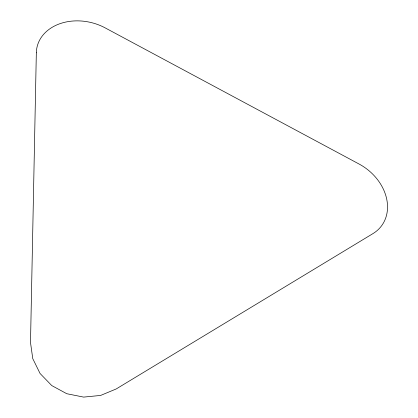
<?xml version="1.0" encoding="UTF-8"?>
<svg xmlns="http://www.w3.org/2000/svg" width="418" height="418" viewBox="0 0 418 418"><rect width="100%" height="100%" fill="white"/><g stroke="black" fill="none" stroke-linecap="round" stroke-linejoin="round"><path stroke-width="0.63" d="M36.335 52.772L30.504 342.546L32.766 358.639L40.055 373.473L51.764 385.574L66.775 393.719L83.621 397.1L100.633 395.433L116.178 388.97L372.966 233.605A46.351 36.826 36.7 0 0 359.13 164.055L105.143 27.87A46.68 36.105 13.3 0 0 36.335 52.772"/></g></svg>
